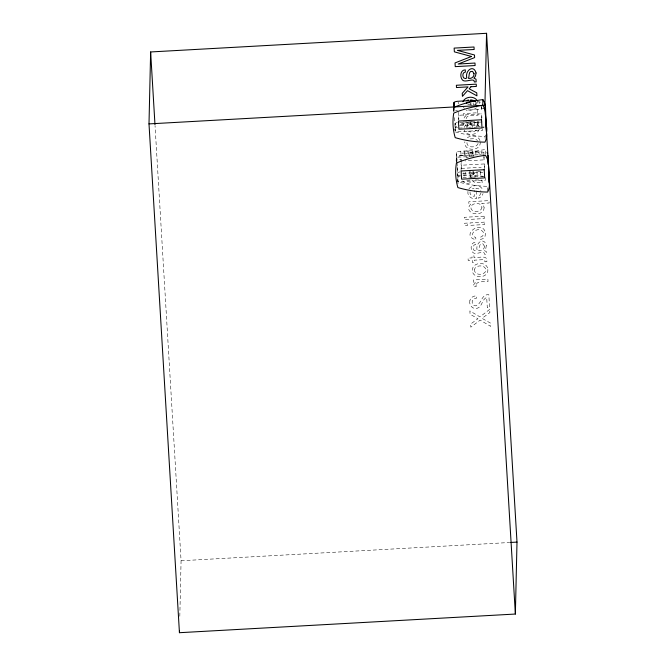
<?xml version="1.0" encoding="UTF-8"?>
<svg xmlns="http://www.w3.org/2000/svg" width="666" height="666" viewBox="0 0 666 666"><rect width="100%" height="100%" fill="white"/><g stroke="black" fill="none" stroke-linecap="round" stroke-linejoin="round"><path stroke-width="0.5" stroke-dasharray="3.33 2.5" d="M179.812 616.258L181.077 560.755L155.045 125.683M453.779 111.205L453.846 108.325M454.187 106.144L454.087 110.464L457.45 110.281M457.309 122.486A5.586 1.274 -3.4 0 0 455.228 123.518L455.128 127.839L457.65 127.697M455.353 130.936L455.228 123.518M456.418 163.045L456.66 152.489A5.586 1.274 -3.4 0 1 459.715 151.257L472.152 150.791L483.924 152.264L484.09 159.857L465.01 160.922M456.959 161.497L456.66 152.489M458.441 120.113L458.549 115.31L481.651 113.786L481.893 117.874M460.339 175.666L457.817 175.807L457.883 172.927A5.586 1.274 -3.4 0 1 459.965 171.895M457.975 183.733L457.883 172.927M460.997 161.139L461.038 159.224L456.843 159.457M461.105 170.996L461.113 163.187M481.451 105.919L481.376 109.191L466.233 110.273M482.142 121.961L459.041 123.485M481.51 119.788L481.651 113.786M482.659 128.63L482.625 130.378L455.336 131.893A108.3 105.436 1.3 0 0 485.089 136.397A15.709 15.293 1.3 0 0 485.764 134.94M483.841 155.769L483.924 152.264M484.199 169.705L484.332 163.944L461.238 165.235M485.048 138.32L485.089 136.397M485.464 154.321L485.572 149.525A108.3 105.436 1.3 0 0 456.551 157.284A57.476 55.961 1.3 0 0 456.019 161.38M485.372 177.672L485.306 180.303L458.017 181.818A57.476 55.961 1.3 0 1 457.001 177.805M487.67 191.117L487.778 186.314A108.3 105.436 1.3 0 1 458.017 181.818L457.043 165.468M480.219 142.016C481.227 151.657 463.128 151.756 464.86 141.741M467.923 191.408C467.049 196.262 472.119 199.717 476.59 198.585L475.974 188.245L479.57 189.069L480.935 191M470.013 191.783C469.522 194.422 471.986 196.487 474.508 196.254L474.159 190.384M470.862 178.23L470.654 171.52M466.092 118.673C467.324 113.636 474.558 116.075 478.08 115.135L477.938 112.762L463.453 113.561L463.586 115.817L466.092 115.676L464.393 117.133L463.519 119.905M475.566 105.17L475.649 102.564M481.052 192.815L479.995 194.963L478.355 195.954L478.496 198.285L481.776 196.32L483.075 193.565M466.175 127.639C467.141 123.085 474.975 122.694 476.923 126.582M479.237 129.137C477.73 135.481 466.225 136.563 464.177 130.07M464.052 127.597L465.875 124.5L459.698 124.85M478.088 143.448C476.656 148.351 465.959 148.185 466.974 141.991A3.313 3.23 1.3 0 1 467.241 141.109M468.872 188.936C472.144 184.349 481.202 184.424 482.975 190.351M476.398 130.136C473.834 132.401 468.956 132.75 466.625 130.036M476.481 107.875L473.21 109.84L473.11 108.283M469.946 180.02L467.707 180.752L465.234 180.045M472.361 188.844L474.042 188.42M470.279 138.911L474.625 138.67L477.639 140.526M475.715 150.974L475.957 155.061L459.956 155.345A5.586 1.274 -3.4 0 0 456.901 156.577M459.573 125.707L470.937 125.399L480.594 126.357M463.186 175.574L473.626 175.316L483.283 176.282M484.706 108.491L481.335 108.916L484.698 108.733M459.523 122.544L464.51 122.269M465.501 122.211L478.463 121.495L478.596 123.676L476.739 123.784L479.012 126.307M459.315 128.088L462.296 127.922M477.214 127.089L472.244 127.364A2.314 0.524 -3.4 0 0 468.614 127.397M482.442 127.073L484.124 126.981M482.442 127.314L484.115 127.223M472.727 156.393L456.551 157.284L456.793 161.372M461.338 168.398L481.202 167.291M462.728 173.351L482.817 172.236M462.978 177.439L484.065 176.265M181.077 560.755L509.748 542.499M463.037 121.903L470.72 121.82L480.377 122.785M467.79 104.429L476.49 104.953M471.295 110.14L466.7 109.832M475.499 179.878L481.976 180.145L482.167 183.358L480.452 182.609L474.575 182.467L472.194 180.436C470.671 184.141 464.627 184.54 462.753 180.961M477.747 171.495L483.033 172.194M478.038 154.803L467.94 155.236L468.081 157.492L466.092 157.601L465.959 155.353L461.913 155.578L461.771 153.18L465.809 152.955L465.7 151.04L467.682 150.932L467.798 152.847C471.195 153.996 479.77 149.292 480.694 154.978M477.222 101.523L481.235 102.348M463.478 107.259L464.385 108.458M480.011 140.643C478.396 135.115 470.471 134.923 466.683 138.228A5.986 5.828 1.3 0 0 465.792 139.261M477.68 101.915L477.88 103.172M481.218 106.876L481.376 109.191M483.907 156.793L484.09 159.857M484.332 163.944L484.573 168.04M479.129 101.831L479.229 103.621M481.809 151.748L482.059 155.836M477.172 109.424L477.447 114.261M477.938 122.194L478.213 126.798M476.323 102.264L476.431 104.054M477.53 122.328L477.738 125.899M478.962 151.29L479.204 155.386M480.186 171.736L480.427 175.824M473.135 102.839L473.243 104.629M474.284 122.003L474.492 125.583M476.939 171.412L477.181 175.499M470.862 102.905L471.153 106.685M472.194 124.059A2.314 0.524 -3.4 0 1 468.564 124.65A2.314 0.524 -3.4 0 1 468.906 123.718A2.314 0.524 -3.4 0 1 472.194 124.059L472.402 127.631M473.626 153.022A2.314 0.524 -3.4 0 1 470.005 153.621A2.314 0.524 -3.4 0 1 470.346 152.689A2.314 0.524 -3.4 0 1 473.626 153.022L473.867 157.109M474.85 173.468A2.314 0.524 -3.4 0 1 471.228 174.059A2.314 0.524 -3.4 0 1 471.57 173.127A2.314 0.524 -3.4 0 1 474.85 173.468L475.091 177.556M470.72 121.82L470.937 125.399M472.152 150.791L472.402 154.878M473.376 171.229L473.626 175.316M472.902 171.378L473.193 176.348M467.59 124.226L467.798 127.805M469.022 153.197L469.264 157.284A2.314 0.524 -3.4 0 1 469.672 157.001M470.246 173.635L470.487 177.722M466.941 121.786L467.157 125.366M468.373 150.757L468.623 154.845M469.597 171.195L469.838 175.283M463.086 122.794L463.245 125.483M464.468 150.874L464.71 154.962M465.75 172.336L465.934 175.399M463.911 172.719L464.185 177.289M458.166 102.073L458.266 103.863M460.797 151.099L461.038 155.195M458.408 112.279L458.841 119.43M461.038 159.224L461.646 169.439M453.929 108.391L454.112 111.455M454.52 117.616L455.269 130.877M457.026 162.521L457.817 175.807M471.303 177.322A2.314 0.524 -3.4 0 1 474.883 177.298M458.125 177.014A5.586 1.274 -3.4 0 1 460.206 175.982M455.053 130.902A57.476 55.961 1.3 0 1 454.537 128.896M453.33 111.463A57.476 55.961 1.3 0 1 453.704 108.383M455.444 127.098A5.586 1.274 -3.4 0 1 456.701 126.299M470.804 103.247A2.314 0.524 -3.4 0 1 470.529 103.388M485.564 233.192L485.006 236.43A4.978 4.845 1.3 0 1 482.833 238.686L480.386 239.519L480.244 237.213C482.367 236.83 484.065 234.773 483.35 232.6A2.989 2.914 1.3 0 0 481.843 230.761C476.748 226.623 467.649 235.248 475.757 237.462L475.89 239.768C459.357 235.656 482.542 218.298 485.564 233.192M484.94 261.372L484.931 261.838L486.854 261.73C488.494 254.295 477.705 258.033 474.075 257.775L473.967 255.861L471.978 255.977L472.094 257.884L468.048 258.108L468.19 260.506L472.236 260.281L472.369 262.529L474.358 262.421L474.225 260.173L483.674 259.64L484.723 260.09L484.94 261.372M484.09 207.376C484.232 218.415 461.738 213.894 470.862 203.954L468.939 204.054L468.797 201.756L488.994 200.632L489.135 203.005L481.734 203.413L483.216 204.745L484.09 207.376M476.048 285.081L476.132 286.696L473.568 286.846L473.634 284.74L476.048 282.076L473.543 282.218L473.409 279.97L487.895 279.162L488.036 281.535C484.515 282.476 477.281 280.036 476.048 285.081M487.845 269.439C488.852 279.079 470.745 279.179 472.477 269.164A5.986 5.828 1.3 0 1 474.309 265.651C478.379 261.913 487.537 262.87 487.845 269.439M469.863 300.749C468.764 305.053 472.652 309.565 477.089 308.308C482.392 306.918 481.784 299.342 486.688 297.452L487.304 307.75L489.602 307.617L488.827 294.672C481.143 294.022 481.743 304.054 475.924 305.844C470.437 306.293 471.145 297.369 476.498 298.243L476.357 295.829C473.434 295.912 470.221 297.577 469.863 300.749M474.6 269.414C473.709 275.324 482.875 275.541 485.422 271.795C487.67 266.242 479.603 264.394 476.065 267.174A3.313 3.23 1.3 0 0 474.6 269.414M481.951 207.184C481.743 212.154 473.135 212.904 471.103 208.916C469.222 202.814 481.426 201.29 481.951 207.184M486.363 245.371L485.822 248.401L484.257 250.574L486.338 251.59L486.48 254.279L484.682 254.379C484.806 249.559 475.882 255.436 472.952 252.589C470.005 249.658 470.446 242.274 475.591 242.233L475.724 244.439C472.852 244.622 472.685 248.301 473.909 250.233L475.765 250.99L477.139 250.349C475.066 243.023 484.04 236.422 486.363 245.371M484.324 246.037C484.706 249.184 481.759 251.34 478.804 250.757C479.928 248.376 478.546 242.882 482.858 243.773L484.324 246.037M489.701 309.382L479.936 316.874L469.863 310.922L470.063 314.202L477.955 318.723L470.646 324.042L470.837 327.164L480.128 320.13L490.725 326.373L490.526 323.118L482.042 318.356L489.893 312.545L489.701 309.382M484.132 216.2L464.26 217.307L464.402 219.68L484.274 218.573L484.132 216.2M467.374 223.077L464.618 223.235L464.76 225.641L467.524 225.491L467.374 223.077M484.482 222.128L470.063 222.927L470.213 225.341L484.632 224.542L484.482 222.128"/><path stroke-width="1" d="M149.001 123.901L150.633 51.956L486.555 33.3L516.999 542.099L515.367 614.044L179.445 632.7L149.001 123.901L484.923 105.245L486.555 33.3M179.445 632.7L179.487 630.644M475.466 101.29L465.684 100.832L457.026 101.34A5.586 1.274 -3.4 0 0 453.971 102.564L453.862 107.368A108.3 105.436 1.3 0 1 482.883 99.6A15.709 15.293 1.3 0 1 485.539 108.683M482.758 105.361A108.3 105.436 1.3 0 0 453.737 113.128A57.476 55.961 1.3 0 0 455.203 137.654A108.3 105.436 1.3 0 0 484.956 142.158A15.709 15.293 1.3 0 0 486.505 132.842L485.406 114.444A15.709 15.293 1.3 0 0 482.758 105.361L482.883 99.6M485.406 114.444L485.539 108.441L486.505 132.842M488.095 164.369A15.709 15.293 1.3 0 0 485.447 155.286A108.3 105.436 1.3 0 0 456.418 163.045A57.476 55.961 1.3 0 0 457.892 187.579A108.3 105.436 1.3 0 0 487.645 192.074A15.709 15.293 1.3 0 0 489.194 182.759L488.228 158.608A15.709 15.293 1.3 0 0 488.003 155.419M489.194 182.759L488.228 158.608M462.962 101.665C465.276 96.295 474.35 95.563 477.247 100.766M467.066 100.4L468.747 99.983M510.78 542.44L516.999 542.099M475.349 101.773L474.275 100.624L470.679 99.808L470.804 101.873M484.923 105.245L515.367 614.044M453.971 102.564L454.187 106.144A5.586 1.274 -3.4 0 1 454.378 105.869M150.633 51.956L154.978 124.642M487.104 152.347A15.709 15.293 1.3 0 1 487.637 153.863M489.327 176.998A15.709 15.293 1.3 0 1 489.31 181.776M486.638 127.081A15.709 15.293 1.3 0 1 486.621 131.86M466.541 103.53A2.314 0.524 -3.4 0 1 466.933 102.93A2.314 0.524 -3.4 0 1 469.422 102.647M476.048 72.977L475.507 76.007L473.942 78.18L476.023 79.196L476.157 81.893L474.358 81.993C474.492 77.164 465.567 83.042 462.637 80.195C459.69 77.264 460.131 69.88 465.276 69.838L465.409 72.045C462.537 72.228 462.37 75.907 463.594 77.839L465.451 78.596L466.816 77.955C464.743 70.629 473.726 64.028 476.048 72.977M474.009 73.643C474.392 76.79 471.436 78.946 468.489 78.363C469.613 75.991 468.231 70.488 472.544 71.379L474.009 73.643M470.929 86.738L469.18 88.828L476.748 92.824L476.931 95.854L467.524 90.651L462.429 96.354L462.246 93.323L468.032 86.896L456.493 87.537L456.36 85.265L476.232 84.157L476.365 86.438L470.929 86.738M471.495 56.477L455.028 62.929L455.244 66.642L475.116 65.534L474.966 63.045L458.208 64.036L474.642 57.584L474.483 54.987L457.392 50.366L474.159 49.5L474.009 46.995L454.137 48.102L454.362 51.848L471.495 56.477M481.51 119.788L458.424 121.07L458.907 129.246L482.001 127.964L481.51 119.788M484.199 169.705L461.105 170.996L461.596 179.171L484.69 177.889L484.199 169.705"/></g></svg>
